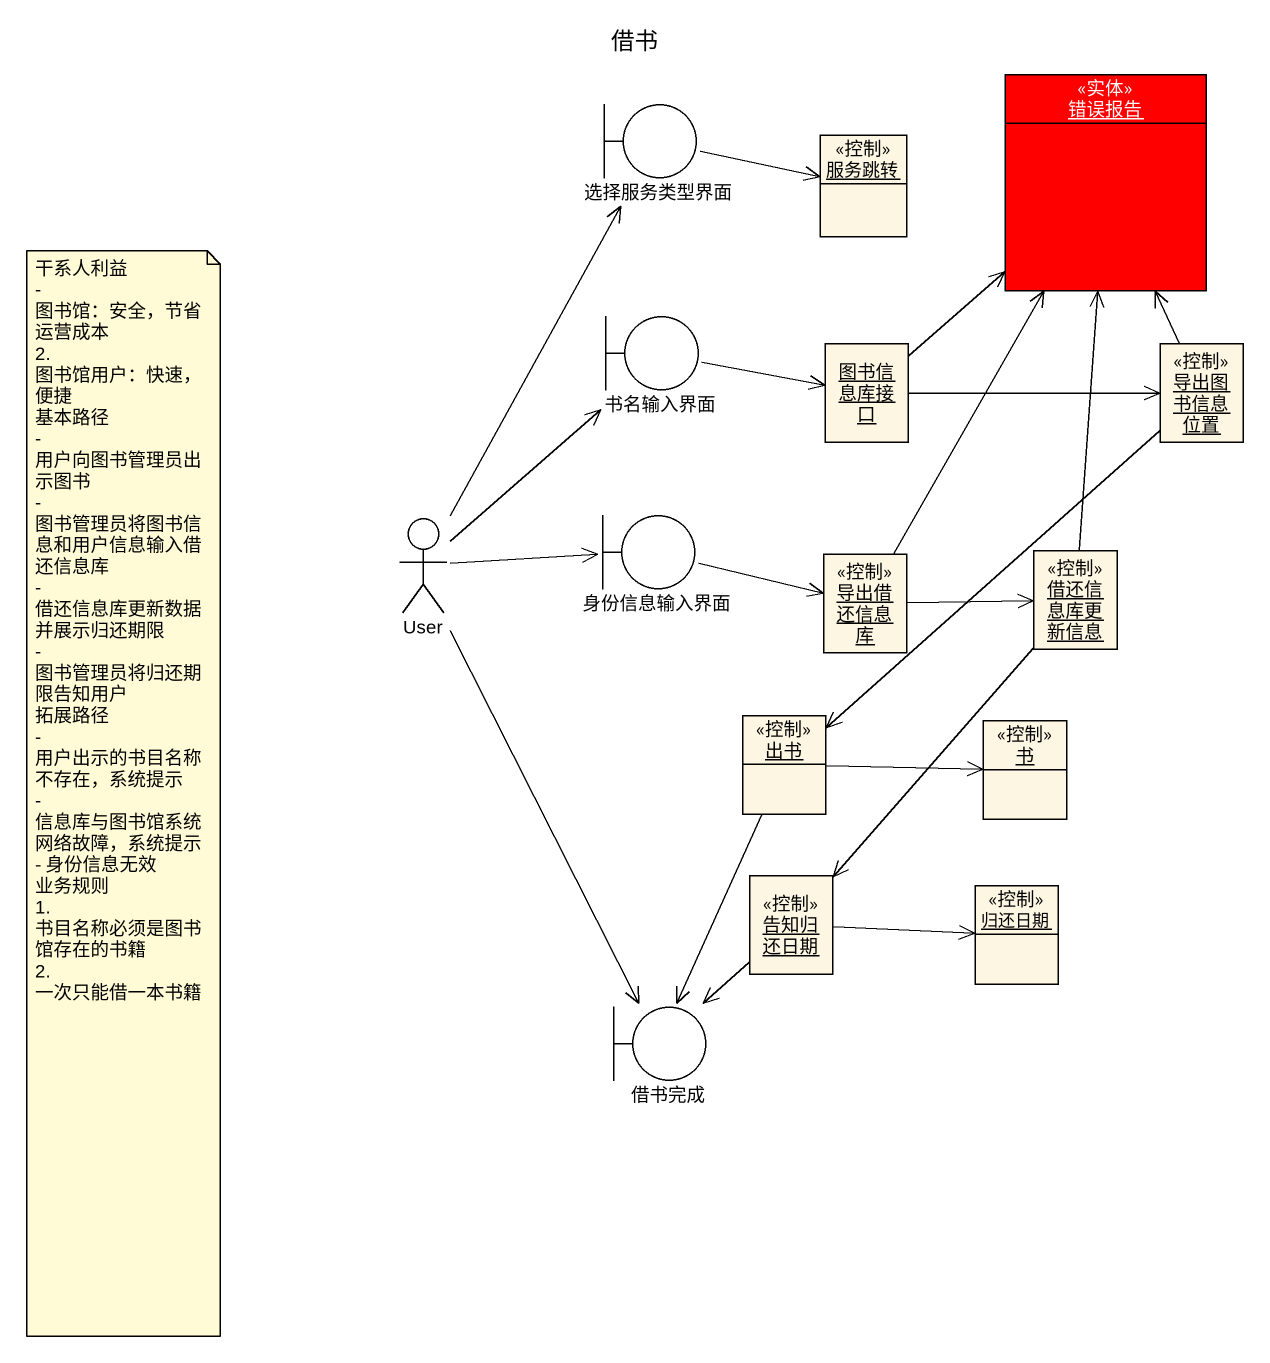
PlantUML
@startuml
title 借书
allowmixing
hide circle
hide empty members
boundary 选择服务类型界面
object 错误报告 <<实体>> #FF0000
object 服务跳转 <<控制>>
boundary 书名输入界面
object 图书信息库接口
object 导出图书信息位置 <<控制>>
actor User
boundary 身份信息输入界面
object 导出借还信息库 <<控制>>
object 借还信息库更新信息 <<控制>>
object 出书 <<控制>>
object 书 <<控制>>
object 告知归还日期 <<控制>>
object 归还日期 <<控制>>
boundary 借书完成
选择服务类型界面 -right-> 服务跳转
书名输入界面 -right-> 图书信息库接口
图书信息库接口 -up-> 错误报告
图书信息库接口 -right-> 导出图书信息位置
导出图书信息位置 -up-> 错误报告
导出图书信息位置 --> 出书
User -up-> 选择服务类型界面
User -up-> 书名输入界面
User -right-> 身份信息输入界面
User --> 借书完成
身份信息输入界面 -right-> 导出借还信息库
导出借还信息库 -up-> 错误报告
导出借还信息库 -right-> 借还信息库更新信息
借还信息库更新信息 -up-> 错误报告
借还信息库更新信息 --> 告知归还日期
出书 -right-> 书
出书 --> 借书完成
告知归还日期 -right-> 归还日期
告知归还日期 --> 借书完成
note as N1
  干系人利益
  - 图书馆：安全，节省运营成本
  2. 图书馆用户：快速，便捷
  基本路径
  - 用户向图书管理员出示图书
  - 图书管理员将图书信息和用户信息输入借还信息库
  - 借还信息库更新数据并展示归还期限
  - 图书管理员将归还期限告知用户
  拓展路径
  - 用户出示的书目名称不存在，系统提示
  - 信息库与图书馆系统网络故障，系统提示
  - 身份信息无效
  业务规则
  1. 书目名称必须是图书馆存在的书籍
  2. 一次只能借一本书籍
end note
@enduml
